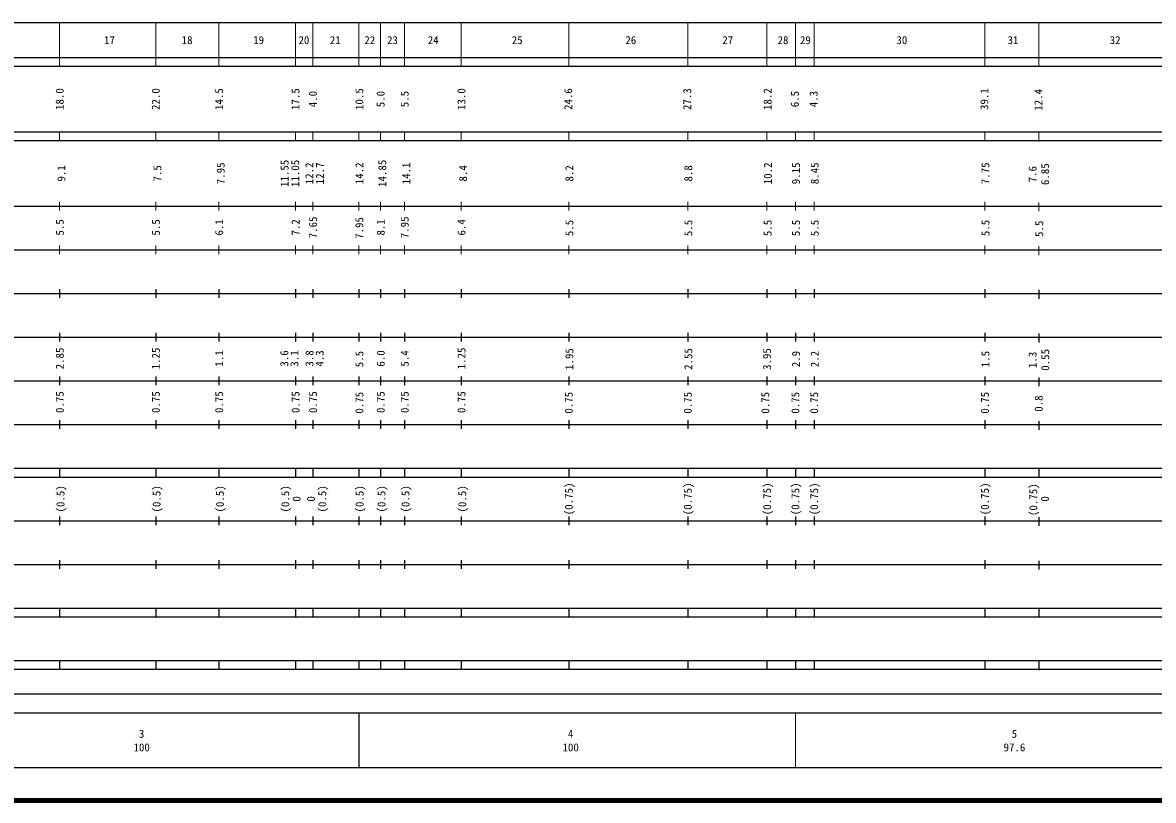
# Model space of a CAD drawing. Units: millimetres on the paper, enlarged 1000 times. Extents: x 40000 to 680000, y 20000 to 380000.
# Drawn here: x 291026 to 549998, y 20000 to 198000 of the extents above; entities that cross this region are included whole.
import ezdxf
from ezdxf.enums import TextEntityAlignment as Align

# ---------------------------------------------------------------- set-up
doc = ezdxf.new("R2010")
doc.units = ezdxf.units.MM
doc.header["$LTSCALE"] = 1000
doc.layers.add('M-TTL', color=2, linetype='Continuous', lineweight=140)
doc.layers.add('M-TTL-BAND', color=7, linetype='Continuous', lineweight=25)
doc.styles.add('ＭＳ ゴシック', font='')
doc.styles.get('ＭＳ ゴシック').set_extended_font_data('MS Gothic')

msp = doc.modelspace()

# ---------------------------------------------------------------- linework, layer by layer
at = {"layer": 'M-TTL'}
msp.add_line((40000, 20000), (680000, 20000), dxfattribs=at)
at = {"layer": 'M-TTL-BAND'}
for p, q in [((68000, 198000), (579000, 198000)), ((40000, 190000), (579000, 190000)), ((40000, 188000), (579000, 188000)), ((40000, 173000), (579000, 173000)), ((40000, 171000), (579000, 171000)), ((40000, 156000), (579000, 156000)), ((46000, 146000), (579000, 146000)), ((52000, 136000), (579000, 136000)), ((299500, 137000), (299500, 135000)), ((321500, 137000), (321500, 135000)), ((336000, 137000), (336000, 135000)), ((353500, 137000), (353500, 135000)), ((357500, 137000), (357500, 135000)), ((368000, 137000), (368000, 135000)), ((373000, 137000), (373000, 135000)), ((378500, 137000), (378500, 135000)), ((391500, 137000), (391500, 135000)), ((416100, 137000), (416100, 135000)), ((443350, 137000), (443350, 135000)), ((461500, 137000), (461500, 135000)), ((468000, 137000), (468000, 135000)), ((472300, 137000), (472300, 135000)), ((511400, 137000), (511400, 135000)), ((523800, 136816), (523800, 134816)), ((299500, 127000), (299500, 125000)), ((321500, 127000), (321500, 125000)), ((336000, 127000), (336000, 125000)), ((353500, 127000), (353500, 125000)), ((357500, 127000), (357500, 125000)), ((368000, 127000), (368000, 125000)), ((373000, 127000), (373000, 125000)), ((378500, 127000), (378500, 125000)), ((391500, 127000), (391500, 125000)), ((416100, 127000), (416100, 125000)), ((443350, 127000), (443350, 125000)), ((461500, 127000), (461500, 125000)), ((468000, 127000), (468000, 125000)), ((472300, 127000), (472300, 125000)), ((511400, 127000), (511400, 125000)), ((46000, 126000), (579000, 126000)), ((523800, 126816), (523800, 124816)), ((299500, 117000), (299500, 115000)), ((321500, 117000), (321500, 115000)), ((336000, 117000), (336000, 115000)), ((353500, 117000), (353500, 115000)), ((357500, 117000), (357500, 115000)), ((368000, 117000), (368000, 115000)), ((373000, 117000), (373000, 115000)), ((378500, 117000), (378500, 115000)), ((391500, 117000), (391500, 115000)), ((416100, 117000), (416100, 115000)), ((443350, 117000), (443350, 115000)), ((461500, 117000), (461500, 115000)), ((468000, 117000), (468000, 115000)), ((472300, 117000), (472300, 115000)), ((511400, 117000), (511400, 115000)), ((523800, 116816), (523800, 114816)), ((52000, 116000), (579000, 116000)), ((299500, 107000), (299500, 105000)), ((321500, 107000), (321500, 105000)), ((336000, 107000), (336000, 105000)), ((353500, 107000), (353500, 105000)), ((357500, 107000), (357500, 105000)), ((368000, 107000), (368000, 105000)), ((373000, 107000), (373000, 105000)), ((378500, 107000), (378500, 105000)), ((391500, 107000), (391500, 105000)), ((416100, 107000), (416100, 105000)), ((443350, 107000), (443350, 105000)), ((461500, 107000), (461500, 105000)), ((468000, 107000), (468000, 105000)), ((472300, 107000), (472300, 105000)), ((511400, 107000), (511400, 105000)), ((523800, 106816), (523800, 104816)), ((46000, 106000), (579000, 106000)), ((40000, 96000), (579000, 96000)), ((299500, 96000), (299500, 94000)), ((321500, 96000), (321500, 94000)), ((336000, 96000), (336000, 94000)), ((353500, 96000), (353500, 94000)), ((357500, 96000), (357500, 94000)), ((368000, 96000), (368000, 94000)), ((373000, 96000), (373000, 94000)), ((378500, 96000), (378500, 94000)), ((391500, 96000), (391500, 94000)), ((416100, 96000), (416100, 94000)), ((443350, 96000), (443350, 94000)), ((461500, 96000), (461500, 94000)), ((468000, 96000), (468000, 94000)), ((472300, 96000), (472300, 94000)), ((511400, 96000), (511400, 94000)), ((40000, 94000), (579000, 94000)), ((523800, 95816), (523800, 93816)), ((49000, 84000), (579000, 84000)), ((299500, 85000), (299500, 83000)), ((321500, 85000), (321500, 83000)), ((336000, 85000), (336000, 83000)), ((353500, 85000), (353500, 83000)), ((357500, 85000), (357500, 83000)), ((368000, 85000), (368000, 83000)), ((373000, 85000), (373000, 83000)), ((378500, 85000), (378500, 83000)), ((391500, 85000), (391500, 83000)), ((416100, 85000), (416100, 83000)), ((443350, 85000), (443350, 83000)), ((461500, 85000), (461500, 83000)), ((468000, 85000), (468000, 83000)), ((472300, 85000), (472300, 83000)), ((511400, 85000), (511400, 83000)), ((523800, 84816), (523800, 82816)), ((40000, 74000), (579000, 74000)), ((299500, 75000), (299500, 73000)), ((321500, 75000), (321500, 73000)), ((336000, 75000), (336000, 73000)), ((353500, 75000), (353500, 73000)), ((357500, 75000), (357500, 73000)), ((368000, 75000), (368000, 73000)), ((373000, 75000), (373000, 73000)), ((378500, 75000), (378500, 73000)), ((391500, 75000), (391500, 73000)), ((416100, 75000), (416100, 73000)), ((443350, 75000), (443350, 73000)), ((461500, 75000), (461500, 73000)), ((468000, 75000), (468000, 73000)), ((472300, 75000), (472300, 73000)), ((511400, 75000), (511400, 73000)), ((523800, 74816), (523800, 72816)), ((40000, 64000), (579000, 64000)), ((299500, 64000), (299500, 62000)), ((321500, 64000), (321500, 62000)), ((336000, 64000), (336000, 62000)), ((353500, 64000), (353500, 62000)), ((357500, 64000), (357500, 62000)), ((368000, 64000), (368000, 62000)), ((373000, 64000), (373000, 62000)), ((378500, 64000), (378500, 62000)), ((391500, 64000), (391500, 62000)), ((416100, 64000), (416100, 62000)), ((443350, 64000), (443350, 62000)), ((461500, 64000), (461500, 62000)), ((468000, 64000), (468000, 62000)), ((472300, 64000), (472300, 62000)), ((511400, 64000), (511400, 62000)), ((523800, 63816), (523800, 61816)), ((40000, 62000), (579000, 62000)), ((40000, 52000), (579000, 52000)), ((299500, 52000), (299500, 50000)), ((321500, 52000), (321500, 50000)), ((336000, 52000), (336000, 50000)), ((353500, 52000), (353500, 50000)), ((357500, 52000), (357500, 50000)), ((368000, 52000), (368000, 50000)), ((373000, 52000), (373000, 50000)), ((378500, 52000), (378500, 50000)), ((391500, 52000), (391500, 50000)), ((416100, 52000), (416100, 50000)), ((443350, 52000), (443350, 50000)), ((461500, 52000), (461500, 50000)), ((468000, 52000), (468000, 50000)), ((472300, 52000), (472300, 50000)), ((511400, 52000), (511400, 50000)), ((523800, 51816), (523800, 49816)), ((40000, 50000), (579000, 50000)), ((272269, 44406), (414524, 44406)), ((414524, 44406), (563690, 44406)), ((40000, 40000), (579000, 40000)), ((368000, 40000), (368000, 27500)), ((68000, 27500), (579000, 27500))]:
    msp.add_line(p, q, dxfattribs=at)
at = {"layer": 'M-TTL-BAND', "lineweight": 13}
for p, q in [((299500, 198000), (299500, 188000)), ((321500, 198000), (321500, 188000)), ((336000, 198000), (336000, 188000)), ((353500, 198000), (353500, 188000)), ((357500, 198000), (357500, 188000)), ((368000, 198000), (368000, 188000)), ((373000, 198000), (373000, 188000)), ((378500, 198000), (378500, 188000)), ((391500, 198000), (391500, 188000)), ((416100, 198000), (416100, 188000)), ((443350, 198000), (443350, 188000)), ((461500, 198000), (461500, 188000)), ((468000, 198000), (468000, 188000)), ((472300, 198000), (472300, 188000)), ((511400, 198000), (511400, 188000)), ((523800, 197816), (523800, 188000)), ((299500, 173000), (299500, 171000)), ((321500, 173000), (321500, 171000)), ((336000, 173000), (336000, 171000)), ((353500, 173000), (353500, 171000)), ((357500, 173000), (357500, 171000)), ((368000, 173000), (368000, 171000)), ((373000, 173000), (373000, 171000)), ((378500, 173000), (378500, 171000)), ((391500, 173000), (391500, 171000)), ((416100, 173000), (416100, 171000)), ((443350, 173000), (443350, 171000)), ((461500, 173000), (461500, 171000)), ((468000, 173000), (468000, 171000)), ((472300, 173000), (472300, 171000)), ((511400, 173000), (511400, 171000)), ((523800, 172816), (523800, 170816)), ((299500, 157000), (299500, 155000)), ((321500, 157000), (321500, 155000)), ((336000, 157000), (336000, 155000)), ((353500, 157000), (353500, 155000)), ((357500, 157000), (357500, 155000)), ((368000, 157000), (368000, 155000)), ((373000, 157000), (373000, 155000)), ((378500, 157000), (378500, 155000)), ((391500, 157000), (391500, 155000)), ((416100, 157000), (416100, 155000)), ((443350, 157000), (443350, 155000)), ((461500, 157000), (461500, 155000)), ((468000, 157000), (468000, 155000)), ((472300, 157000), (472300, 155000)), ((511400, 157000), (511400, 155000)), ((523800, 156816), (523800, 154816)), ((299500, 147000), (299500, 145000)), ((321500, 147000), (321500, 145000)), ((336000, 147000), (336000, 145000)), ((353500, 147000), (353500, 145000)), ((357500, 147000), (357500, 145000)), ((368000, 147000), (368000, 145000)), ((373000, 147000), (373000, 145000)), ((378500, 147000), (378500, 145000)), ((391500, 147000), (391500, 145000)), ((416100, 147000), (416100, 145000)), ((443350, 147000), (443350, 145000)), ((461500, 147000), (461500, 145000)), ((468000, 147000), (468000, 145000)), ((472300, 147000), (472300, 145000)), ((511400, 147000), (511400, 145000)), ((523800, 146816), (523800, 144816)), ((468000, 40000), (468000, 27500))]:
    msp.add_line(p, q, dxfattribs=at)

# ---------------------------------------------------------------- texts
at = {"layer": 'M-TTL-BAND', "style": 'ＭＳ ゴシック'}
for s, p in [('17', (310930, 194000)), ('18', (328706, 194000)), ('19', (345074, 194000)), ('20', (355448, 194000)), ('21', (362629, 194000)), ('22', (370535, 194000)), ('23', (375731, 194000)), ('24', (385053, 194000)), ('25', (404292, 194000)), ('26', (430317, 194000)), ('27', (452522, 194000)), ('28', (465169, 194000)), ('29', (470293, 194000)), ('30', (492398, 194000)), ('31', (517851, 194000)), ('32', (541243, 194000)), ('3', (318288, 35238)), ('4', (416543, 35238)), ('5', (518174, 35238)), ('100', (318288, 32131)), ('100', (416543, 32131)), ('97.6', (518174, 32131))]:
    msp.add_text(s, height=1833, dxfattribs=at).set_placement(p, align=Align.MIDDLE_CENTER)
for s, p in [('18.0', (299513, 180500)), ('22.0', (321513, 180500)), ('14.5', (336013, 180500)), ('17.5', (353513, 180500)), ('4.0', (357513, 180500)), ('10.5', (368141, 180500)), ('5.0', (373013, 180500)), ('5.5', (378513, 180500)), ('13.0', (391513, 180500)), ('24.6', (415980, 180500)), ('27.3', (443230, 180500)), ('18.2', (461629, 180500)), ('6.5', (467880, 180500)), ('4.3', (472180, 180500)), ('39.1', (511280, 180500)), ('12.4', (523655, 180316)), ('7.95', (336388, 163500)), ('11.55', (351024, 163500)), ('11.05', (353455, 163500)), ('12.2', (356685, 163500)), ('12.7', (359116, 163500)), ('14.2', (368141, 163500)), ('14.85', (373388, 163500)), ('14.1', (378888, 163500)), ('10.2', (461698, 163500)), ('9.15', (468130, 163500)), ('8.45', (472430, 163500)), ('7.75', (511530, 163500)), ('9.1', (299888, 163500)), ('7.5', (321888, 163500)), ('8.4', (391888, 163500)), ('8.2', (416230, 163500)), ('8.8', (443480, 163500)), ('7.6', (522320, 163316)), ('6.85', (525198, 163316)), ('5.5', (299533, 151139)), ('5.5', (321533, 151139)), ('6.1', (336033, 151139)), ('7.2', (353533, 151139)), ('7.65', (357533, 151139)), ('7.95', (368141, 151000)), ('8.1', (373033, 151139)), ('7.95', (378533, 151139)), ('6.4', (391533, 151139)), ('5.5', (416230, 151000)), ('5.5', (443480, 151000)), ('5.5', (461644, 151000)), ('5.5', (468130, 151000)), ('5.5', (472430, 151000)), ('5.5', (511530, 151000)), ('5.5', (523854, 150816)), ('2.85', (299533, 121139)), ('1.25', (321533, 121139)), ('1.1', (336033, 121139)), ('3.6', (350947, 121139)), ('3.1', (353277, 121139)), ('3.8', (356721, 121139)), ('4.3', (359051, 121139)), ('5.5', (368141, 121000)), ('6.0', (373033, 121139)), ('5.4', (378533, 121139)), ('1.25', (391533, 121139)), ('1.95', (416230, 121000)), ('2.55', (443480, 121000)), ('3.95', (461505, 121000)), ('2.9', (468130, 121000)), ('2.2', (472430, 121000)), ('1.5', (511530, 121000)), ('1.3', (522330, 120816)), ('0.55', (525232, 120816)), ('0.75', (299533, 111139)), ('0.75', (321533, 111139)), ('0.75', (336033, 111139)), ('0.75', (353533, 111139)), ('0.75', (357533, 111139)), ('0.75', (368141, 111000)), ('0.75', (373033, 111139)), ('0.75', (378533, 111139)), ('0.75', (391533, 111139)), ('0.75', (416105, 111000)), ('0.75', (443355, 111000)), ('0.75', (461108, 111000)), ('0.75', (468005, 111000)), ('0.75', (472305, 111000)), ('0.75', (511405, 111000)), ('0.8', (523729, 110816)), ('(0.5)', (299700, 89000)), ('(0.5)', (321700, 89000)), ('(0.5)', (336200, 89000)), ('(0.5)', (351181, 89000)), ('(0.5)', (359648, 89000)), ('(0.5)', (368200, 89000)), ('(0.5)', (373200, 89000)), ('(0.5)', (378700, 89000)), ('(0.5)', (391700, 89000)), ('(0.75)', (416105, 89000)), ('(0.75)', (443355, 89000)), ('(0.75)', (461534, 89000)), ('(0.75)', (468005, 89000)), ('(0.75)', (472305, 89000)), ('(0.75)', (511405, 89000)), ('(0.75)', (522479, 88816)), ('0', (353769, 89000)), ('0', (357060, 89000)), ('0', (525148, 89000))]:
    msp.add_text(s, height=1833, rotation=90, dxfattribs=at).set_placement(p, align=Align.MIDDLE_CENTER)

doc.saveas('drawing.dxf')
